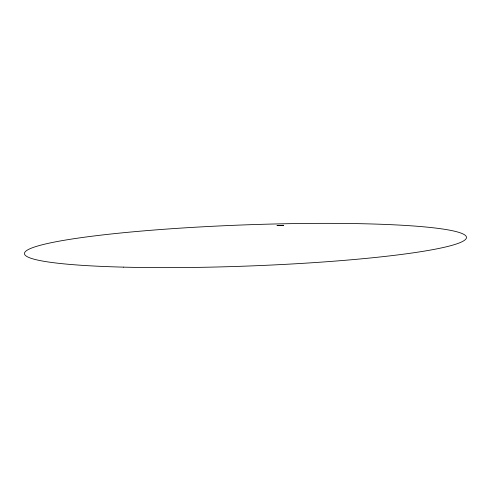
<?xml version="1.0" encoding="UTF-8"?>
<svg xmlns="http://www.w3.org/2000/svg" width="491" height="491" viewBox="0 0 491 491"><rect width="100%" height="100%" fill="white"/><g stroke="black" fill="none" stroke-linecap="round" stroke-linejoin="round"><path stroke-width="0.74" d="M283.534 225.314L276.961 225.529L283.534 225.326M123.634 267.141A221.165 20.622 -2.1 0 0 466.069 238.718A221.165 20.622 -2.1 0 0 146.649 230.629A221.165 20.622 -2.1 0 0 123.634 267.141"/></g></svg>
